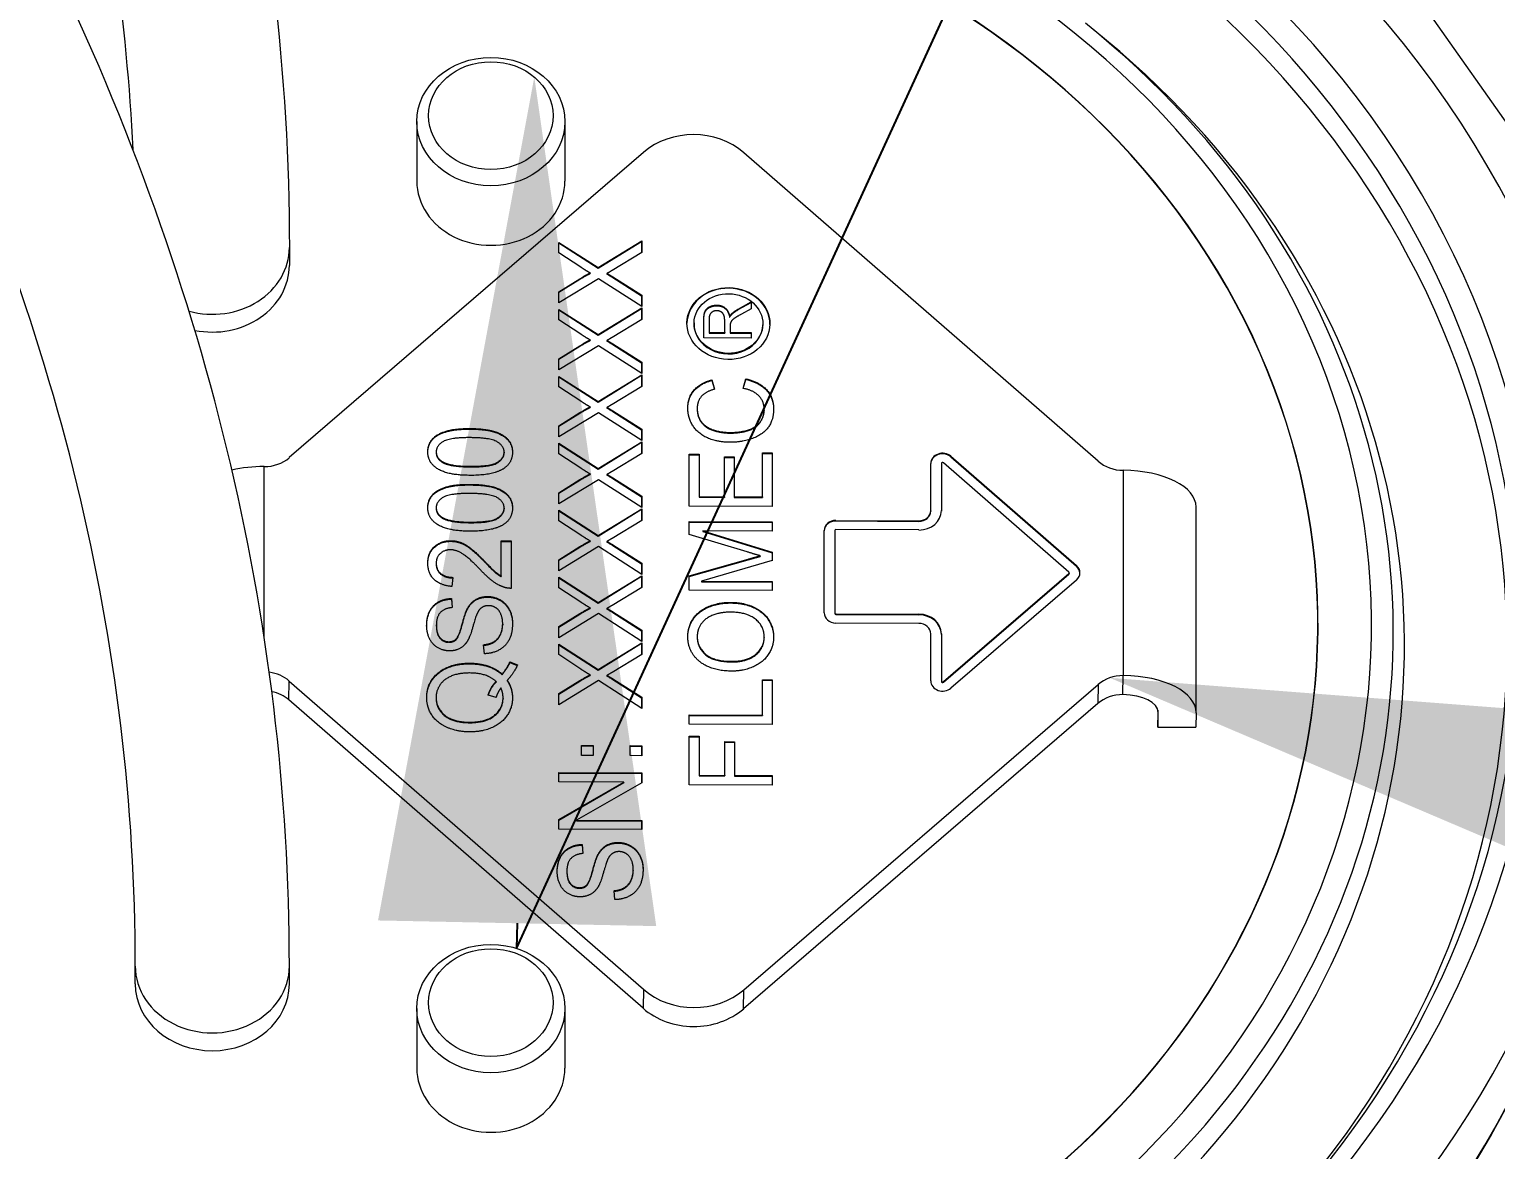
# Model space of a CAD drawing. Extents: x 0 to 216, y -4 to 280.
# Drawn here: x 66.328 to 70.452, y 153.877 to 157.028 of the extents above; entities that cross this region are included whole.
import ezdxf
from ezdxf import colors
from ezdxf.entities.mleader import LeaderData, LeaderLine
from ezdxf.math import Vec2, Vec3

# ---------------------------------------------------------------- set-up
doc = ezdxf.new("R2010")
doc.units = 0
doc.header["$LTSCALE"] = 10
doc.header["$MEASUREMENT"] = 0
doc.layers.add('CADdetails-1-ANNO', color=41, linetype='CONTINUOUS', lineweight=5)
doc.layers.add('CADdetails-3-FINE', color=11, linetype='CONTINUOUS', lineweight=5)
doc.styles.add('CADdetails-DIMENSIONS', font='ARIALN.TTF', dxfattribs={"height": 2.38})

msp = doc.modelspace()

# ---------------------------------------------------------------- linework, layer by layer
at = {"layer": 'CADdetails-3-FINE'}
for p, q in [((71.0336, 155.9825), (68.6241, 159.4045)), ((67.4178, 156.7684), (67.4178, 156.6009)), ((67.8345, 156.7684), (67.8345, 156.6009)), ((68.0552, 156.6816), (67.0593, 155.8234)), ((69.3339, 155.8135), (68.338, 156.6803)), ((67.0595, 156.4142), (67.0595, 156.3642)), ((67.8169, 156.3997), (67.8169, 156.4288)), ((67.8169, 156.4288), (67.9279, 156.3582)), ((67.8169, 156.4271), (67.9279, 156.3565)), ((67.9279, 156.3582), (68.0503, 156.4333)), ((67.9279, 156.3565), (68.0502, 156.4316)), ((68.0503, 156.4333), (68.0502, 156.4316)), ((68.0502, 156.4316), (68.0502, 156.4005)), ((68.0503, 156.4333), (68.0503, 156.4005)), ((67.879, 156.359), (67.8169, 156.3997)), ((68.0503, 156.4005), (67.967, 156.3497)), ((67.9053, 156.3427), (67.9053, 156.3411)), ((67.9279, 156.3582), (67.9279, 156.3565)), ((67.9526, 156.3413), (67.9526, 156.3396)), ((67.9693, 156.3317), (68.0503, 156.2802)), ((67.9693, 156.3317), (67.9693, 156.33)), ((67.8169, 156.29), (67.8767, 156.3267)), ((67.9293, 156.3266), (67.8169, 156.2583)), ((67.8169, 156.2883), (67.8767, 156.325)), ((67.8169, 156.2583), (67.8169, 156.29)), ((67.8767, 156.3267), (67.8767, 156.325)), ((68.0503, 156.248), (67.9293, 156.3266)), ((67.9693, 156.33), (68.0502, 156.2785)), ((68.0503, 156.2802), (68.0502, 156.2785)), ((68.0502, 156.2785), (68.0502, 156.248)), ((68.0503, 156.2802), (68.0503, 156.248)), ((68.2614, 156.2523), (68.2613, 156.2506)), ((68.322, 156.2414), (68.3583, 156.2612)), ((68.322, 156.2397), (68.3583, 156.2595)), ((68.3583, 156.2612), (68.3583, 156.2421)), ((68.3583, 156.2612), (68.3583, 156.2595)), ((68.3583, 156.2595), (68.3583, 156.2421)), ((67.8169, 156.2113), (67.8169, 156.2404)), ((67.8169, 156.2404), (67.9279, 156.1698)), ((67.8169, 156.2387), (67.9279, 156.1682)), ((67.879, 156.1707), (67.8169, 156.2113)), ((67.9279, 156.1698), (68.0503, 156.2449)), ((67.9279, 156.1682), (68.0502, 156.2433)), ((68.0503, 156.2121), (67.967, 156.1613)), ((68.0503, 156.2449), (68.0502, 156.2433)), ((68.0502, 156.2433), (68.0502, 156.2121)), ((68.0503, 156.2449), (68.0503, 156.2121)), ((68.225, 156.1601), (68.225, 156.2113)), ((68.2397, 156.2128), (68.2397, 156.2112)), ((68.2397, 156.2119), (68.2397, 156.1754)), ((68.2397, 156.2119), (68.2397, 156.2102)), ((68.2397, 156.2102), (68.2397, 156.1737)), ((68.2838, 156.1752), (68.2838, 156.208)), ((68.2977, 156.2197), (68.2976, 156.218)), ((68.3043, 156.2288), (68.3042, 156.2271)), ((68.322, 156.2414), (68.322, 156.2397)), ((68.3583, 156.2421), (68.3306, 156.2269)), ((67.9279, 156.1698), (67.9279, 156.1682)), ((68.1977, 156.2021), (68.1976, 156.2005)), ((68.2397, 156.1754), (68.2838, 156.1752)), ((68.2397, 156.1754), (68.2397, 156.1737)), ((68.2397, 156.1737), (68.2838, 156.1735)), ((68.2838, 156.1752), (68.2838, 156.1735)), ((68.2991, 156.1928), (68.299, 156.1911)), ((68.299, 156.1911), (68.299, 156.1734)), ((68.2991, 156.1751), (68.299, 156.1734)), ((68.299, 156.1734), (68.3583, 156.1732)), ((68.2991, 156.1945), (68.2991, 156.1929)), ((68.2991, 156.1928), (68.2991, 156.1751)), ((68.2991, 156.1751), (68.3583, 156.1749)), ((68.3583, 156.1749), (68.3583, 156.1595)), ((68.3583, 156.1749), (68.3583, 156.1732)), ((68.3583, 156.1732), (68.3583, 156.1595)), ((68.391, 156.1988), (68.3909, 156.1971)), ((67.9293, 156.1383), (67.8169, 156.0699)), ((67.8169, 156.1016), (67.8767, 156.1383)), ((67.8169, 156.1), (67.8767, 156.1367)), ((67.8767, 156.1383), (67.8767, 156.1367)), ((67.9053, 156.1544), (67.9053, 156.1527)), ((68.0503, 156.0596), (67.9293, 156.1383)), ((67.9526, 156.1529), (67.9526, 156.1513)), ((67.9693, 156.1433), (68.0503, 156.0918)), ((67.9693, 156.1433), (67.9693, 156.1416)), ((67.9693, 156.1416), (68.0502, 156.0902)), ((68.3583, 156.1595), (68.225, 156.1601)), ((67.8169, 156.0699), (67.8169, 156.1016)), ((68.0503, 156.0918), (68.0502, 156.0902)), ((68.0502, 156.0902), (68.0502, 156.0597)), ((68.0503, 156.0918), (68.0503, 156.0596)), ((67.8169, 156.0229), (67.8169, 156.052)), ((67.8169, 156.052), (67.9279, 155.9815)), ((67.8169, 156.0503), (67.9279, 155.9798)), ((67.9279, 155.9815), (68.0503, 156.0566)), ((67.9279, 155.9798), (68.0502, 156.0549)), ((68.0503, 156.0566), (68.0502, 156.0549)), ((68.0502, 156.0549), (68.0502, 156.0237)), ((68.0503, 156.0566), (68.0503, 156.0238)), ((68.3355, 156.0183), (68.3433, 156.0451)), ((68.3359, 156.0183), (68.3432, 156.0434)), ((68.3433, 156.0451), (68.3432, 156.0434)), ((67.879, 155.9823), (67.8169, 156.0229)), ((68.0503, 156.0238), (67.967, 155.973)), ((68.248, 156.0421), (68.2479, 156.0405)), ((68.2479, 156.0405), (68.2548, 156.0156)), ((68.248, 156.0421), (68.2552, 156.0158)), ((67.9053, 155.966), (67.9053, 155.9643)), ((67.9279, 155.9815), (67.9279, 155.9798)), ((67.9526, 155.9646), (67.9526, 155.9629)), ((68.2065, 155.9631), (68.2065, 155.9615)), ((68.2065, 155.9619), (68.2065, 155.9603)), ((68.4213, 155.9611), (68.4213, 155.9595)), ((67.8169, 155.9133), (67.8767, 155.95)), ((67.9293, 155.9499), (67.8169, 155.8815)), ((67.8169, 155.9116), (67.8767, 155.9483)), ((67.8767, 155.95), (67.8767, 155.9483)), ((68.0503, 155.8713), (67.9293, 155.9499)), ((67.9693, 155.9549), (68.0503, 155.9035)), ((67.9693, 155.9549), (67.9693, 155.9533)), ((67.9693, 155.9533), (68.0502, 155.9018)), ((68.3948, 155.9579), (68.3948, 155.9562)), ((67.568, 155.9053), (67.568, 155.9036)), ((67.8169, 155.8815), (67.8169, 155.9133)), ((68.0503, 155.9035), (68.0502, 155.9018)), ((68.0502, 155.9018), (68.0502, 155.8713)), ((68.0503, 155.9035), (68.0503, 155.8713)), ((68.2988, 155.8942), (68.2988, 155.8925)), ((67.4725, 155.8401), (67.4725, 155.8385)), ((67.4725, 155.8396), (67.4725, 155.8379)), ((67.6635, 155.8385), (67.6635, 155.8369)), ((67.687, 155.839), (67.687, 155.8373)), ((67.8169, 155.8346), (67.8169, 155.8637)), ((67.8169, 155.8637), (67.9279, 155.7931)), ((67.8169, 155.862), (67.9279, 155.7914)), ((67.9279, 155.7931), (68.0503, 155.8682)), ((67.9279, 155.7914), (68.0502, 155.8665)), ((68.0503, 155.8682), (68.0502, 155.8665)), ((68.0502, 155.8665), (68.0502, 155.8354)), ((68.0503, 155.8682), (68.0503, 155.8354)), ((68.3899, 155.713), (68.3899, 155.8371)), ((68.3899, 155.8371), (68.4174, 155.837)), ((68.4174, 155.837), (68.4174, 155.6861)), ((68.4174, 155.837), (68.4174, 155.8354)), ((66.9886, 155.3192), (66.9886, 155.7983)), ((67.4892, 155.8123), (67.4892, 155.8106)), ((67.568, 155.7991), (67.568, 155.7975)), ((67.879, 155.7939), (67.8169, 155.8346)), ((68.0503, 155.8354), (67.967, 155.7846)), ((68.1841, 155.6871), (68.1841, 155.8334)), ((68.1841, 155.8334), (68.2117, 155.8333)), ((68.1841, 155.8317), (68.2116, 155.8316)), ((68.2117, 155.8333), (68.2116, 155.8316)), ((68.2116, 155.8316), (68.2116, 155.7121)), ((68.2117, 155.8333), (68.2117, 155.7138)), ((68.283, 155.7135), (68.283, 155.8254)), ((68.283, 155.8254), (68.3106, 155.8253)), ((68.283, 155.8238), (68.3105, 155.8237)), ((68.3106, 155.8253), (68.3105, 155.8237)), ((68.3105, 155.8237), (68.3105, 155.7117)), ((68.3106, 155.8253), (68.3106, 155.7133)), ((68.3899, 155.8355), (68.4174, 155.8354)), ((68.4174, 155.8354), (68.4174, 155.6861)), ((68.8632, 155.6747), (68.8632, 155.8071)), ((68.8932, 155.807), (68.8932, 155.8053)), ((68.8932, 155.8069), (68.8932, 155.6745)), ((68.8932, 155.8069), (68.8932, 155.8053)), ((68.8932, 155.8053), (68.8932, 155.6729)), ((69.2518, 155.5018), (68.8989, 155.8089)), ((68.9201, 155.8272), (69.273, 155.5201)), ((68.9201, 155.8272), (68.9201, 155.8256)), ((68.9201, 155.8256), (69.273, 155.5184)), ((67.8169, 155.7249), (67.8767, 155.7616)), ((67.9293, 155.7615), (67.8169, 155.6932)), ((67.8169, 155.7232), (67.8767, 155.7599)), ((67.8767, 155.7616), (67.8767, 155.7599)), ((67.9053, 155.7776), (67.9053, 155.776)), ((67.9279, 155.7931), (67.9279, 155.7914)), ((68.0503, 155.6829), (67.9293, 155.7615)), ((67.9526, 155.7762), (67.9526, 155.7745)), ((67.9693, 155.7666), (68.0503, 155.7151)), ((67.9693, 155.7666), (67.9693, 155.7649)), ((67.9693, 155.7649), (68.0502, 155.7134)), ((69.4046, 155.7878), (69.4046, 155.2104)), ((67.568, 155.7483), (67.568, 155.7466)), ((67.8169, 155.6932), (67.8169, 155.7249)), ((68.0503, 155.7151), (68.0502, 155.7134)), ((68.0502, 155.7134), (68.0502, 155.6829)), ((68.0503, 155.7151), (68.0503, 155.6829)), ((68.2117, 155.7138), (68.2116, 155.7121)), ((68.2117, 155.7138), (68.283, 155.7135)), ((68.283, 155.7135), (68.283, 155.7118)), ((68.3106, 155.7133), (68.3105, 155.7117)), ((68.3106, 155.7133), (68.3899, 155.713)), ((68.3899, 155.713), (68.3898, 155.7113)), ((67.4725, 155.6832), (67.4725, 155.6815)), ((67.4725, 155.6827), (67.4725, 155.681)), ((67.6635, 155.6816), (67.6635, 155.6799)), ((67.687, 155.682), (67.687, 155.6804)), ((67.8169, 155.6462), (67.8169, 155.6753)), ((67.8169, 155.6753), (67.9279, 155.6047)), ((67.8169, 155.6736), (67.9279, 155.6031)), ((67.9279, 155.6047), (68.0503, 155.6798)), ((67.9279, 155.6031), (68.0502, 155.6782)), ((68.0503, 155.6798), (68.0502, 155.6782)), ((68.0502, 155.6782), (68.0502, 155.647)), ((68.0503, 155.6798), (68.0503, 155.647)), ((68.4174, 155.6861), (68.1841, 155.6871)), ((68.2116, 155.7121), (68.283, 155.7118)), ((68.3105, 155.7117), (68.3898, 155.7113)), ((68.8632, 155.6742), (68.8632, 155.6726)), ((68.8932, 155.6745), (68.8932, 155.6729)), ((69.6095, 155.1071), (69.6095, 155.6845)), ((67.4892, 155.6553), (67.4892, 155.6537)), ((67.568, 155.6422), (67.568, 155.6405)), ((67.879, 155.6056), (67.8169, 155.6462)), ((68.0503, 155.647), (67.967, 155.5963)), ((68.1841, 155.6076), (68.1841, 155.6435)), ((68.1841, 155.6435), (68.4174, 155.6425)), ((68.1841, 155.6418), (68.4174, 155.6408)), ((68.4174, 155.6425), (68.4174, 155.6168)), ((68.4174, 155.6425), (68.4174, 155.6408)), ((68.4174, 155.6408), (68.4174, 155.6168)), ((68.5966, 155.647), (68.8299, 155.646)), ((68.5966, 155.647), (68.5966, 155.6453)), ((68.5966, 155.6453), (68.8299, 155.6443)), ((68.8299, 155.646), (68.8299, 155.6443)), ((67.5136, 155.5899), (67.5136, 155.5882)), ((67.6555, 155.4906), (67.6555, 155.5896)), ((67.6555, 155.5896), (67.6831, 155.5895)), ((67.6831, 155.5895), (67.683, 155.5878)), ((67.6831, 155.5895), (67.6831, 155.4559)), ((67.9053, 155.5893), (67.9053, 155.5876)), ((67.9279, 155.6047), (67.9279, 155.6031)), ((68.3465, 155.5584), (68.1841, 155.6076)), ((68.2222, 155.6176), (68.2221, 155.616)), ((68.2221, 155.616), (68.4174, 155.5561)), ((68.4174, 155.6168), (68.2222, 155.6176)), ((68.2222, 155.6176), (68.4174, 155.5578)), ((68.5633, 155.3873), (68.5633, 155.6183)), ((68.5933, 155.6182), (68.5932, 155.6165)), ((68.5933, 155.6181), (68.5932, 155.6165)), ((68.5932, 155.6165), (68.5932, 155.3855)), ((68.5933, 155.6181), (68.5933, 155.3872)), ((68.8299, 155.62), (68.5966, 155.621)), ((67.6555, 155.5879), (67.683, 155.5878)), ((67.683, 155.5878), (67.683, 155.4559)), ((67.9293, 155.5732), (67.8169, 155.5048)), ((67.8169, 155.5365), (67.8767, 155.5732)), ((67.8169, 155.5349), (67.8767, 155.5716)), ((67.8767, 155.5732), (67.8767, 155.5716)), ((68.0503, 155.4945), (67.9293, 155.5732)), ((67.9526, 155.5878), (67.9526, 155.5862)), ((67.9693, 155.5782), (68.0503, 155.5267)), ((67.9693, 155.5782), (67.9693, 155.5766)), ((67.9693, 155.5766), (68.0502, 155.5251)), ((68.3838, 155.5475), (68.3838, 155.5458)), ((68.4174, 155.5578), (68.4174, 155.5338)), ((68.4174, 155.5578), (68.4174, 155.5561)), ((68.4174, 155.5561), (68.4174, 155.5337)), ((67.4725, 155.5273), (67.4725, 155.5257)), ((67.4725, 155.5265), (67.4725, 155.5248)), ((67.6107, 155.5299), (67.6107, 155.5282)), ((67.8169, 155.5048), (67.8169, 155.5365)), ((68.0503, 155.5267), (68.0502, 155.5251)), ((68.0502, 155.5251), (68.0502, 155.4946)), ((68.0503, 155.5267), (68.0503, 155.4945)), ((68.1841, 155.4907), (68.3493, 155.5379)), ((68.1841, 155.4891), (68.3493, 155.5362)), ((68.4174, 155.5338), (68.2188, 155.4761)), ((68.3493, 155.5379), (68.3493, 155.5362)), ((69.273, 155.5201), (69.273, 155.5184)), ((67.5193, 155.4868), (67.5163, 155.4613)), ((67.6555, 155.4906), (67.6555, 155.4889)), ((67.8169, 155.4578), (67.8169, 155.4869)), ((67.8169, 155.4869), (67.9279, 155.4164)), ((67.8169, 155.4853), (67.9279, 155.4147)), ((67.9279, 155.4164), (68.0503, 155.4915)), ((67.9279, 155.4147), (68.0502, 155.4898)), ((68.0503, 155.4915), (68.0502, 155.4898)), ((68.0502, 155.4898), (68.0502, 155.4586)), ((68.0503, 155.4915), (68.0503, 155.4587)), ((68.1841, 155.4505), (68.1841, 155.4907)), ((68.2188, 155.4761), (68.4174, 155.4752)), ((68.2188, 155.4761), (68.2188, 155.4744)), ((68.2188, 155.4744), (68.4174, 155.4736)), ((68.4174, 155.4752), (68.4174, 155.4495)), ((68.4174, 155.4752), (68.4174, 155.4736)), ((68.4174, 155.4736), (68.4174, 155.4495)), ((68.8989, 155.1937), (69.2518, 155.4977)), ((68.8989, 155.192), (69.2517, 155.4961)), ((69.273, 155.4793), (68.9201, 155.1752)), ((69.2518, 155.4977), (69.2517, 155.4961)), ((69.2528, 155.4997), (69.2527, 155.4981)), ((67.5154, 155.4274), (67.5153, 155.4257)), ((67.5153, 155.4257), (67.5175, 155.4018)), ((67.5154, 155.4274), (67.5177, 155.4018)), ((67.6171, 155.433), (67.6171, 155.4313)), ((67.879, 155.4172), (67.8169, 155.4578)), ((68.0503, 155.4587), (67.967, 155.4079)), ((68.4174, 155.4495), (68.1841, 155.4505)), ((67.5602, 155.3989), (67.5602, 155.3972)), ((67.8169, 155.3482), (67.8767, 155.3849)), ((67.9293, 155.3848), (67.8169, 155.3164)), ((67.8169, 155.3465), (67.8767, 155.3832)), ((67.8767, 155.3849), (67.8767, 155.3832)), ((67.9053, 155.4009), (67.9053, 155.3992)), ((67.9279, 155.4164), (67.9279, 155.4147)), ((68.0503, 155.3062), (67.9293, 155.3848)), ((67.9526, 155.3995), (67.9526, 155.3978)), ((67.9693, 155.3899), (68.0503, 155.3384)), ((67.9693, 155.3899), (67.9693, 155.3882)), ((67.9693, 155.3882), (68.0502, 155.3367)), ((68.3011, 155.4164), (68.3011, 155.4148)), ((68.5933, 155.3872), (68.5932, 155.3855)), ((68.5966, 155.3843), (68.8299, 155.3833)), ((68.5966, 155.3843), (68.5966, 155.3826)), ((68.5966, 155.3826), (68.8299, 155.3816)), ((68.8299, 155.3833), (68.8299, 155.3816)), ((67.4729, 155.3542), (67.4728, 155.3526)), ((67.4729, 155.3526), (67.4728, 155.3509)), ((67.6594, 155.3554), (67.6594, 155.3537)), ((67.687, 155.358), (67.687, 155.3563)), ((67.8169, 155.3164), (67.8169, 155.3482)), ((68.8299, 155.3573), (68.5966, 155.3583)), ((67.5079, 155.3058), (67.5079, 155.3041)), ((67.5287, 155.3135), (67.5287, 155.3119)), ((67.9279, 155.228), (68.0503, 155.3031)), ((67.9279, 155.2263), (68.0502, 155.3014)), ((68.0503, 155.3384), (68.0502, 155.3367)), ((68.0502, 155.3367), (68.0502, 155.3062)), ((68.0503, 155.3031), (68.0502, 155.3014)), ((68.0502, 155.3014), (68.0502, 155.2703)), ((68.0503, 155.3384), (68.0503, 155.3062)), ((68.0503, 155.3031), (68.0503, 155.2703)), ((68.2065, 155.3216), (68.2065, 155.32)), ((68.2065, 155.3204), (68.2065, 155.3188)), ((68.3948, 155.318), (68.3948, 155.3164)), ((68.4213, 155.3193), (68.4213, 155.3177)), ((68.8632, 155.1959), (68.8632, 155.3283)), ((68.8932, 155.3281), (68.8932, 155.1958)), ((68.8932, 155.3281), (68.8932, 155.3265)), ((68.8932, 155.3265), (68.8932, 155.1941)), ((67.608, 155.2721), (67.6055, 155.2973)), ((67.8169, 155.2695), (67.8169, 155.2986)), ((67.8169, 155.2986), (67.9279, 155.228)), ((67.8169, 155.2969), (67.9279, 155.2263)), ((67.879, 155.2288), (67.8169, 155.2695)), ((68.0503, 155.2703), (67.967, 155.2195)), ((67.5662, 155.2455), (67.5662, 155.2438)), ((67.6797, 155.2488), (67.7012, 155.2409)), ((67.6797, 155.2488), (67.6797, 155.2471)), ((67.6797, 155.2471), (67.7006, 155.2394)), ((67.9279, 155.228), (67.9279, 155.2263)), ((68.3042, 155.2507), (68.3041, 155.249)), ((67.0583, 155.142), (67.0593, 155.1953)), ((67.0593, 155.1953), (68.0552, 154.3284)), ((67.6407, 155.194), (67.6407, 155.1923)), ((67.658, 155.2146), (67.658, 155.2129)), ((67.6724, 155.1975), (67.6724, 155.1959)), ((67.8169, 155.1598), (67.8767, 155.1965)), ((67.9293, 155.1964), (67.8169, 155.1281)), ((67.8169, 155.1582), (67.8767, 155.1948)), ((67.8767, 155.1965), (67.8767, 155.1948)), ((67.9053, 155.2126), (67.9053, 155.2109)), ((68.0503, 155.1178), (67.9293, 155.1964)), ((67.9526, 155.2111), (67.9526, 155.2094)), ((67.9693, 155.2015), (68.0503, 155.15)), ((67.9693, 155.2015), (67.9693, 155.1998)), ((67.9693, 155.1998), (68.0502, 155.1483)), ((68.338, 154.3272), (69.3339, 155.1854)), ((68.3899, 155.0995), (68.3899, 155.199)), ((68.3899, 155.199), (68.4174, 155.1989)), ((68.3899, 155.1974), (68.4174, 155.1973)), ((68.4174, 155.1989), (68.4174, 155.0726)), ((68.4174, 155.1989), (68.4174, 155.1973)), ((68.4174, 155.1973), (68.4174, 155.0726)), ((68.8932, 155.1958), (68.8932, 155.1941)), ((68.8989, 155.1937), (68.8989, 155.192)), ((69.3339, 155.1854), (69.333, 155.1321)), ((69.4037, 155.1571), (69.4046, 155.2104)), ((68.0543, 154.2751), (67.0583, 155.142)), ((67.4722, 155.1506), (67.4721, 155.149)), ((67.4722, 155.1494), (67.4721, 155.1478)), ((67.6409, 155.1493), (67.6185, 155.1559)), ((67.6605, 155.1473), (67.6604, 155.1457)), ((67.687, 155.1479), (67.687, 155.1462)), ((67.8169, 155.1281), (67.8169, 155.1598)), ((68.0503, 155.15), (68.0502, 155.1483)), ((68.0502, 155.1483), (68.0502, 155.1178)), ((68.0503, 155.15), (68.0503, 155.1178)), ((68.1841, 155.0736), (68.1841, 155.1004)), ((68.1841, 155.1004), (68.3899, 155.0995)), ((68.1841, 155.0988), (68.3898, 155.0979)), ((69.333, 155.1321), (68.3371, 154.2739)), ((68.3899, 155.0995), (68.3898, 155.0979)), ((69.5021, 155.1131), (69.5021, 155.0652)), ((69.5021, 155.0652), (69.5028, 155.1067)), ((69.5028, 155.1067), (69.5028, 155.1075)), ((69.6095, 155.1062), (69.6088, 155.0652)), ((67.5662, 155.0797), (67.5662, 155.0781)), ((68.4174, 155.0726), (68.1841, 155.0736)), ((69.5021, 155.0652), (69.6088, 155.0652)), ((67.8811, 154.9861), (67.8811, 155.0143)), ((67.8811, 155.0143), (67.9137, 155.0141)), ((67.8811, 155.0126), (67.9136, 155.0125)), ((67.9137, 155.0141), (67.9136, 155.0125)), ((67.9136, 155.0125), (67.9136, 154.986)), ((67.9137, 155.0141), (67.9137, 154.986)), ((68.0177, 154.9855), (68.0177, 155.0137)), ((68.0177, 155.0137), (68.0503, 155.0135)), ((68.0177, 155.012), (68.0502, 155.0119)), ((68.0503, 155.0135), (68.0502, 155.0119)), ((68.0502, 155.0119), (68.0502, 154.9854)), ((68.0503, 155.0135), (68.0503, 154.9854)), ((68.1841, 154.9036), (68.1841, 155.0401)), ((68.1841, 155.0401), (68.2117, 155.0399)), ((68.1841, 155.0384), (68.2116, 155.0383)), ((68.2117, 155.0399), (68.2116, 155.0383)), ((68.2116, 155.0383), (68.2116, 154.9286)), ((68.2117, 155.0399), (68.2117, 154.9303)), ((68.2839, 154.93), (68.2839, 155.0248)), ((68.2839, 155.0248), (68.3114, 155.0247)), ((68.2839, 155.0232), (68.3114, 155.0231)), ((68.3114, 155.0247), (68.3114, 154.9298)), ((68.3114, 155.0247), (68.3114, 155.0231)), ((68.3114, 155.0231), (68.3114, 154.9282)), ((67.9137, 154.986), (67.8811, 154.9861)), ((68.0503, 154.9854), (68.0177, 154.9855)), ((67.8169, 154.9121), (67.8169, 154.9377)), ((67.8169, 154.9377), (68.0503, 154.9367)), ((67.8169, 154.936), (68.0502, 154.935)), ((68.0503, 154.9367), (68.0502, 154.935)), ((68.0502, 154.935), (68.0502, 154.9093)), ((68.0503, 154.9367), (68.0503, 154.9093)), ((68.2117, 154.9303), (68.2116, 154.9286)), ((68.2117, 154.9303), (68.2839, 154.93)), ((68.2839, 154.93), (68.2839, 154.9283)), ((68.3114, 154.9298), (68.4174, 154.9294)), ((68.3114, 154.9298), (68.3114, 154.9282)), ((68.4174, 154.9294), (68.4174, 154.9026)), ((68.4174, 154.9294), (68.4174, 154.9277)), ((68.0001, 154.9113), (67.8169, 154.9121)), ((67.8169, 154.8059), (68.0001, 154.9113)), ((67.8169, 154.8042), (68.0001, 154.9097)), ((68.0503, 154.9093), (67.8671, 154.8038)), ((68.0001, 154.9113), (68.0001, 154.9097)), ((68.4174, 154.9026), (68.1841, 154.9036)), ((68.2116, 154.9286), (68.2839, 154.9283)), ((68.3114, 154.9282), (68.4174, 154.9277)), ((68.4174, 154.9277), (68.4174, 154.9026)), ((67.8169, 154.7784), (67.8169, 154.8059)), ((68.0503, 154.7774), (67.8169, 154.7784)), ((67.8671, 154.8038), (68.0503, 154.803)), ((67.8671, 154.8038), (67.8671, 154.8021)), ((67.8671, 154.8021), (68.0502, 154.8013)), ((68.0503, 154.803), (68.0502, 154.8013)), ((68.0502, 154.8013), (68.0502, 154.7774)), ((68.0503, 154.803), (68.0503, 154.7774)), ((67.8826, 154.7358), (67.8825, 154.7341)), ((67.8825, 154.7341), (67.8847, 154.7102)), ((67.8826, 154.7358), (67.8849, 154.7102)), ((67.9843, 154.7414), (67.9842, 154.7397)), ((67.9274, 154.7073), (67.9273, 154.7056)), ((67.8401, 154.6626), (67.84, 154.661)), ((67.84, 154.661), (67.84, 154.6593)), ((68.0266, 154.6638), (68.0266, 154.6621)), ((68.0542, 154.6664), (68.0541, 154.6647)), ((67.8751, 154.6142), (67.8751, 154.6125)), ((67.8959, 154.6219), (67.8959, 154.6203)), ((67.9752, 154.5805), (67.9727, 154.6057)), ((66.6262, 154.3435), (66.6262, 154.3935)), ((67.0595, 154.3435), (67.0595, 154.3935)), ((68.0552, 154.3284), (68.0543, 154.2751)), ((68.3371, 154.2739), (68.338, 154.3272)), ((67.4178, 154.2742), (67.4178, 154.1068)), ((67.8345, 154.2742), (67.8345, 154.1068))]:
    msp.add_line(p, q, dxfattribs=at)
for centre, major_axis, ratio, start_param, end_param in [((67.4762, 155.3538), (-3.3067, 0), 0.866025, 5.308778, 11.19945), ((67.4762, 155.3538), (-3.1003, 0), 0.866025, 5.316534, 11.19736), ((67.4762, 155.3335), (3.0389, 0), 0.866025, 5.457206, 8.053768), ((67.4762, 155.2966), (3.0075, 0), 0.866025, 5.462007, 8.050733), ((67.4762, 155.3538), (2.6264, 0), 0.866025, 2.204242, 8.057018), ((67.4762, 155.3538), (-2.4758, 0), 0.866025, 5.359768, 11.201394), ((67.4762, 155.3538), (-2.475, 0), 0.866025, 5.359851, 11.201412), ((67.4762, 155.3335), (-2.6877, 0), 0.866025, 5.457206, 10.250757), ((67.4762, 155.2966), (2.7191, 0), 0.866025, 2.315613, 7.109165), ((68.1966, 156.5585), (0.2, -0.0035), 0.865992, 0.800512, 2.371308), ((67.6262, 156.6009), (-0.2083, 0), 0.866025, 0, 3.141593), ((66.8428, 156.4142), (0.2167, 0), 0.866025, 4.405174, 6.283185), ((66.8428, 156.3642), (0.2167, 0), 0.866025, 4.483555, 6.283185), ((68.2943, 156.1988), (-0.1166, 0.002), 0.865992, 3.149842, 6.274936), ((68.2943, 156.1988), (-0.0967, 0.0017), 0.865992, 0, 3.141593), ((68.8966, 155.8069), (-0.0333, 0.0006), 0.865992, 3.942104, 6.298299), ((68.8965, 155.8052), (-0.0333, 0.0006), 0.865992, 3.942104, 6.256518), ((66.9868, 155.695), (-0.2067, 0), 0.5, 4.703662, 5.155736), ((66.9886, 155.8849), (0.1, -0.0017), 0.865992, 4.727503, 5.512901), ((68.8966, 155.8069), (-0.00333, 0.00006), 0.865992, 3.942104, 6.298299), ((69.4046, 155.8744), (0.1, -0.0017), 0.865992, 3.942104, 4.727503), ((69.4028, 155.6845), (0.2067, 0), 0.5, 0, 1.56207), ((68.8299, 155.6748), (0.0333, -0.0006), 0.865992, 4.727503, 6.298299), ((68.8299, 155.6748), (0.0633, -0.0011), 0.865992, 4.727503, 6.298299), ((68.8299, 155.6732), (0.0333, -0.0006), 0.865992, 4.727503, 6.283185), ((68.5966, 155.6181), (-0.0333, 0.0006), 0.865992, 4.727503, 6.298299), ((68.5966, 155.6164), (-0.0333, 0.0006), 0.865992, 4.727503, 6.256518), ((68.5966, 155.6181), (-0.00333, 0.00006), 0.865992, 4.727503, 6.298299), ((69.2494, 155.4998), (0.0333, -0.0006), 0.865992, 5.512901, 7.083697), ((69.2494, 155.4981), (0.0333, -0.0006), 0.865992, 0.028876, 0.800512), ((69.2494, 155.4981), (0.00333, -0.00006), 0.865992, 5.512901, 6.283185), ((69.2494, 155.4998), (0.00333, -0.00006), 0.865992, 5.512901, 7.083697), ((68.5966, 155.3872), (-0.0333, 0.0006), 0.865992, 0.015114, 1.58591), ((68.5966, 155.3855), (-0.00333, 0.00006), 0.865992, 0.015114, 1.58591), ((68.5966, 155.3872), (-0.00333, 0.00006), 0.865992, 0.015114, 1.58591), ((68.8299, 155.3284), (0.0633, -0.0011), 0.865992, 0.015114, 1.58591), ((68.8299, 155.3267), (0.0633, -0.0011), 0.865992, 0.015114, 1.58591), ((68.8299, 155.3284), (0.0333, -0.0006), 0.865992, 0.015114, 1.58591), ((66.9886, 155.1344), (-0.1, 0.0017), 0.865992, 3.942104, 4.582946), ((67.4762, 155.1936), (3.3067, 0), 0.866025, 3.141593, 6.283185), ((68.8966, 155.1957), (-0.0333, 0.0006), 0.865992, 0.015114, 2.371308), ((68.8966, 155.1957), (-0.00333, 0.00006), 0.865992, 0.015114, 2.371308), ((68.8965, 155.1941), (-0.00333, 0.00006), 0.865992, 0.015114, 2.371308), ((69.4046, 155.1238), (-0.1, 0.0017), 0.865992, 4.727503, 5.512901), ((69.4028, 155.1071), (0.2067, 0), 0.5, 6.274459, 7.845255), ((66.9876, 155.081), (0.1, -0.0017), 0.865992, 0.800512, 1.358147), ((69.4037, 155.0705), (0.1, -0.0017), 0.865992, 1.58591, 2.371308), ((69.4028, 155.1071), (0.1, 0), 0.5, 6.274459, 7.845255), ((66.8428, 154.3935), (-0.2167, 0), 0.866025, 0, 3.141593), ((66.8428, 154.3435), (0.2167, 0), 0.866025, 3.141593, 6.283185), ((68.1966, 154.4503), (-0.2, 0.0035), 0.865992, 0.800512, 2.371308), ((68.1957, 154.397), (0.2, -0.0035), 0.865992, 3.942104, 5.512901), ((67.4762, 154.1038), (-3.1167, 0), 0.866025, 6.237927, 9.470037), ((67.6262, 154.1068), (-0.2083, 0), 0.866025, 0, 3.141593)]:
    msp.add_ellipse(centre, major_axis=major_axis, ratio=ratio, start_param=start_param, end_param=end_param, dxfattribs=at)
for centre, major_axis, ratio in [((67.6262, 156.7684), (-0.2083, 0), 0.866025), ((67.6262, 156.7851), (-0.175, 0), 0.866025), ((68.2943, 156.2005), (0.1166, -0.002), 0.865992), ((68.2943, 156.2005), (0.0967, -0.0017), 0.865992), ((67.6262, 154.2742), (-0.2083, 0), 0.866025), ((67.6262, 154.2909), (0.175, 0), 0.866025)]:
    msp.add_ellipse(centre, major_axis=major_axis, ratio=ratio, dxfattribs=at)
for points, degree, knots in [([(62.8546, 163.2062), (63.3938, 162.8147), (63.8866, 162.4062), (64.7723, 161.5606), (65.1652, 161.1234), (65.8445, 160.2259), (66.1311, 159.7656), (66.5924, 158.828), (66.7671, 158.3507), (67.0007, 157.3871), (67.0595, 156.9006), (67.0595, 156.4142)], 3, [0.9677636, 0.9677636, 0.9677636, 0.9677636, 1.0883702, 1.0883702, 1.2089767, 1.2089767, 1.3295833, 1.3295833, 1.4501898, 1.4501898, 1.5707963, 1.5707963, 1.5707963, 1.5707963]), ([(62.6, 162.8555), (63.1248, 162.4744), (63.6027, 162.0782), (64.4578, 161.2618), (64.8349, 160.8417), (65.4838, 159.9846), (65.7554, 159.5476), (66.1904, 158.6634), (66.3538, 158.2162), (66.5496, 157.4087), (66.6018, 157.0492), (66.6194, 156.6895)], 3, [0.9677636, 0.9677636, 0.9677636, 0.9677636, 1.0883702, 1.0883702, 1.2089767, 1.2089767, 1.3295833, 1.3295833, 1.4501898, 1.4501898, 1.5462899, 1.5462899, 1.5462899, 1.5462899]), ([(67.0595, 154.3935), (67.0595, 154.8799), (67.0007, 155.3663), (66.7671, 156.33), (66.5924, 156.8073), (66.1311, 157.7449), (65.8445, 158.2052), (65.1652, 159.1027), (64.7723, 159.5399), (63.8866, 160.3855), (63.3938, 160.7939), (62.8546, 161.1855)], 3, [4.712389, 4.712389, 4.712389, 4.712389, 4.8329955, 4.8329955, 4.9536021, 4.9536021, 5.0742086, 5.0742086, 5.1948151, 5.1948151, 5.3154217, 5.3154217, 5.3154217, 5.3154217]), ([(66.6262, 154.3935), (66.6262, 154.8451), (66.5717, 155.2967), (66.3538, 156.1955), (66.1904, 156.6427), (65.7554, 157.5269), (65.4838, 157.9639), (64.8349, 158.821), (64.4578, 159.2411), (63.6027, 160.0575), (63.1248, 160.4537), (62.6, 160.8348)], 3, [4.712389, 4.712389, 4.712389, 4.712389, 4.8329955, 4.8329955, 4.9536021, 4.9536021, 5.0742086, 5.0742086, 5.1948151, 5.1948151, 5.3154217, 5.3154217, 5.3154217, 5.3154217]), ([(68.225, 156.2127), (68.2253, 156.2259), (68.2322, 156.2412), (68.2504, 156.2507), (68.2613, 156.2506)], 2, [0.099967, 0.099967, 0.099967, 1, 2, 3, 3, 3]), ([(68.18, 155.9636), (68.1808, 155.9922), (68.2157, 156.0325), (68.2479, 156.0405)], 2, [0.043213, 0.043213, 0.043213, 1, 2, 2, 2]), ([(68.2988, 155.8925), (68.3285, 155.8924), (68.3729, 155.9073), (68.3945, 155.9383), (68.3948, 155.9562)], 2, [0, 0, 0, 1, 2, 2.970634, 2.970634, 2.970634]), ([(67.4489, 155.8404), (67.4493, 155.8553), (67.4639, 155.8791), (67.4924, 155.8948), (67.5333, 155.9037), (67.568, 155.9036)], 2, [0.063008, 0.063008, 0.063008, 1, 2, 3, 4, 4, 4]), ([(67.4489, 155.6834), (67.4493, 155.6983), (67.4639, 155.7221), (67.4924, 155.7379), (67.5333, 155.7468), (67.568, 155.7466)], 2, [0.063008, 0.063008, 0.063008, 1, 2, 3, 4, 4, 4]), ([(67.4489, 155.5279), (67.4496, 155.5553), (67.486, 155.5884), (67.5136, 155.5882)], 2, [0.041506, 0.041506, 0.041506, 1, 2, 2, 2]), ([(67.4725, 155.5248), (67.4725, 155.5069), (67.4973, 155.4855), (67.5191, 155.4852)], 2, [0, 0, 0, 1, 1.99616, 1.99616, 1.99616]), ([(68.18, 155.3213), (68.1807, 155.3478), (68.2109, 155.3916), (68.2661, 155.4149), (68.3011, 155.4148)], 2, [0.046381, 0.046381, 0.046381, 1, 2, 3, 3, 3]), ([(67.6057, 155.2957), (67.6232, 155.2975), (67.6455, 155.3104), (67.6591, 155.3374), (67.6594, 155.3537)], 2, [0.00544, 0.00544, 0.00544, 1, 2, 2.956969, 2.956969, 2.956969]), ([(68.3041, 155.249), (68.3463, 155.2489), (68.3943, 155.2875), (68.3948, 155.3164)], 2, [0, 0, 0, 1, 1.978783, 1.978783, 1.978783]), ([(67.4457, 155.1503), (67.4463, 155.1768), (67.4764, 155.2206), (67.5315, 155.2439), (67.5662, 155.2438)], 2, [0.046562, 0.046562, 0.046562, 1, 2, 3, 3, 3]), ([(64.1695, 155.1936), (64.1695, 154.8882), (64.2261, 154.5828), (64.4465, 154.0025), (64.6106, 153.7279), (65.0298, 153.2366), (65.2853, 153.0202), (65.8621, 152.6677), (66.1835, 152.5319), (66.8595, 152.3548), (67.214, 152.3137), (67.9202, 152.3306), (68.2718, 152.3885), (68.9361, 152.5979), (69.2488, 152.7492), (69.8034, 153.1298), (70.0453, 153.359), (70.4333, 153.8719), (70.5795, 154.1553), (70.745, 154.6934), (70.7828, 154.9435), (70.7828, 155.1936)], 3, [3.141593, 3.141593, 3.141593, 3.141593, 3.459478, 3.459478, 3.77802, 3.77802, 4.097852, 4.097852, 4.418667, 4.418667, 4.73995, 4.73995, 5.061347, 5.061347, 5.38258, 5.38258, 5.703263, 5.703263, 6.022871, 6.022871, 6.283185, 6.283185, 6.283185, 6.283185]), ([(67.5662, 155.0781), (67.6117, 155.0779), (67.6599, 155.1162), (67.6604, 155.1457)], 2, [0, 0, 0, 1, 1.978433, 1.978433, 1.978433]), ([(67.9729, 154.6041), (67.9904, 154.6059), (68.0127, 154.6188), (68.0263, 154.6457), (68.0266, 154.6621)], 2, [0.00544, 0.00544, 0.00544, 1, 2, 2.956969, 2.956969, 2.956969])]:
    msp.add_open_spline(points, degree=degree, knots=knots, dxfattribs=at)
for points in [[(67.8767, 156.3267), (67.8952, 156.3382), (67.9053, 156.3427)], [(67.8767, 156.325), (67.8951, 156.3365), (67.9053, 156.3411)], [(67.9053, 156.3427), (67.8929, 156.3496), (67.879, 156.359)], [(67.967, 156.3497), (67.9599, 156.3454), (67.9526, 156.3413)], [(67.9526, 156.3413), (67.9645, 156.3346), (67.9693, 156.3317)], [(67.9526, 156.3396), (67.9645, 156.333), (67.9693, 156.33)], [(68.225, 156.2113), (68.225, 156.2267), (68.2322, 156.2428), (68.2504, 156.2523), (68.2614, 156.2523)], [(68.2613, 156.2506), (68.2756, 156.2506), (68.295, 156.2345), (68.2976, 156.218)], [(68.2614, 156.2523), (68.2756, 156.2522), (68.295, 156.2362), (68.2977, 156.2197)], [(68.2614, 156.2365), (68.2519, 156.2366), (68.2397, 156.2247), (68.2397, 156.2119)], [(68.2397, 156.2112), (68.2397, 156.2107), (68.2397, 156.2102)], [(68.2838, 156.208), (68.2838, 156.2185), (68.2789, 156.2303), (68.2678, 156.2365), (68.2614, 156.2365)], [(68.2976, 156.218), (68.301, 156.224), (68.3042, 156.2271)], [(68.2977, 156.2197), (68.301, 156.2256), (68.3043, 156.2288)], [(68.3306, 156.2269), (68.3186, 156.2203), (68.3059, 156.2117), (68.3007, 156.2049), (68.2997, 156.2013)], [(68.3042, 156.2271), (68.3113, 156.2338), (68.322, 156.2397)], [(68.3043, 156.2288), (68.3114, 156.2354), (68.322, 156.2414)], [(67.9053, 156.1544), (67.8929, 156.1612), (67.879, 156.1707)], [(68.2991, 156.1929), (68.299, 156.1921), (68.299, 156.1911)], [(68.2997, 156.2013), (68.2991, 156.1987), (68.2991, 156.1928)], [(67.8767, 156.1383), (67.8952, 156.1498), (67.9053, 156.1544)], [(67.8767, 156.1367), (67.8951, 156.1481), (67.9053, 156.1527)], [(67.967, 156.1613), (67.9599, 156.1571), (67.9526, 156.1529)], [(67.9526, 156.1529), (67.9645, 156.1463), (67.9693, 156.1433)], [(67.9526, 156.1513), (67.9645, 156.1446), (67.9693, 156.1416)], [(68.3432, 156.0434), (68.3813, 156.0348), (68.4213, 155.991), (68.4213, 155.9595)], [(68.3433, 156.0451), (68.3813, 156.0365), (68.4213, 155.9927), (68.4213, 155.9611)], [(68.18, 155.9627), (68.18, 155.993), (68.2158, 156.0341), (68.248, 156.0421)], [(68.2552, 156.0158), (68.2298, 156.0088), (68.2065, 155.9823), (68.2065, 155.9619)], [(68.3949, 155.9589), (68.3949, 155.9814), (68.365, 156.0127), (68.3355, 156.0183)], [(67.8767, 155.95), (67.8952, 155.9614), (67.9053, 155.966)], [(67.8767, 155.9483), (67.8951, 155.9598), (67.9053, 155.9643)], [(67.9053, 155.966), (67.8929, 155.9728), (67.879, 155.9823)], [(67.967, 155.973), (67.9599, 155.9687), (67.9526, 155.9646)], [(67.9526, 155.9646), (67.9645, 155.9579), (67.9693, 155.9549)], [(67.9526, 155.9629), (67.9645, 155.9562), (67.9693, 155.9533)], [(68.299, 155.8666), (68.2625, 155.8668), (68.2081, 155.8912), (68.18, 155.9359), (68.18, 155.9627)], [(68.2065, 155.9619), (68.2065, 155.9387), (68.2323, 155.9071), (68.2757, 155.8943), (68.2988, 155.8942)], [(68.2065, 155.9615), (68.2065, 155.9609), (68.2065, 155.9603)], [(68.2065, 155.9603), (68.2065, 155.937), (68.2323, 155.9055), (68.2757, 155.8926), (68.2988, 155.8925)], [(68.4213, 155.9611), (68.4213, 155.9285), (68.3906, 155.8877), (68.3324, 155.8665), (68.299, 155.8666)], [(68.2988, 155.8942), (68.3285, 155.8941), (68.373, 155.909), (68.3949, 155.9405), (68.3949, 155.9589)], [(68.4213, 155.9595), (68.4213, 155.9587), (68.4213, 155.9579)], [(67.4489, 155.84), (67.4489, 155.8562), (67.464, 155.8808), (67.4924, 155.8965), (67.5333, 155.9054), (67.568, 155.9053)], [(67.568, 155.8797), (67.5104, 155.8799), (67.4725, 155.8569), (67.4725, 155.8396)], [(67.568, 155.9053), (67.6091, 155.9051), (67.6596, 155.8902), (67.687, 155.861), (67.687, 155.839)], [(67.568, 155.9036), (67.6091, 155.9034), (67.6596, 155.8886), (67.687, 155.8593), (67.687, 155.8373)], [(67.6635, 155.8391), (67.6635, 155.856), (67.6255, 155.8794), (67.568, 155.8797)], [(67.568, 155.7736), (67.5266, 155.7738), (67.4761, 155.7888), (67.4489, 155.8178), (67.4489, 155.84)], [(67.4725, 155.8396), (67.4725, 155.8225), (67.4892, 155.8123)], [(67.4725, 155.8385), (67.4725, 155.8382), (67.4725, 155.8379)], [(67.4725, 155.8379), (67.4725, 155.8208), (67.4892, 155.8106)], [(67.568, 155.7991), (67.6256, 155.7989), (67.6635, 155.822), (67.6635, 155.8391)], [(67.568, 155.7975), (67.6256, 155.7972), (67.6635, 155.8203), (67.6635, 155.8374)], [(67.687, 155.839), (67.687, 155.8097), (67.663, 155.7932)], [(67.687, 155.8373), (67.687, 155.8371), (67.687, 155.8369)], [(67.4892, 155.8123), (67.5106, 155.7994), (67.568, 155.7991)], [(67.4892, 155.8106), (67.5105, 155.7977), (67.568, 155.7975)], [(67.663, 155.7932), (67.6336, 155.7733), (67.568, 155.7736)], [(67.8767, 155.7616), (67.8952, 155.7731), (67.9053, 155.7776)], [(67.8767, 155.7599), (67.8951, 155.7714), (67.9053, 155.776)], [(67.9053, 155.7776), (67.8929, 155.7845), (67.879, 155.7939)], [(67.967, 155.7846), (67.9599, 155.7803), (67.9526, 155.7762)], [(67.9526, 155.7762), (67.9645, 155.7695), (67.9693, 155.7666)], [(67.9526, 155.7745), (67.9645, 155.7679), (67.9693, 155.7649)], [(67.4489, 155.6831), (67.4489, 155.6992), (67.464, 155.7238), (67.4924, 155.7396), (67.5333, 155.7485), (67.568, 155.7483)], [(67.568, 155.7227), (67.5104, 155.723), (67.4725, 155.6999), (67.4725, 155.6827)], [(67.568, 155.7483), (67.6091, 155.7481), (67.6596, 155.7333), (67.687, 155.7041), (67.687, 155.682)], [(67.568, 155.7466), (67.6091, 155.7465), (67.6596, 155.7316), (67.687, 155.7024), (67.687, 155.6804)], [(67.6635, 155.6821), (67.6635, 155.6991), (67.6255, 155.7225), (67.568, 155.7227)], [(67.568, 155.6166), (67.5266, 155.6168), (67.4761, 155.6318), (67.4489, 155.6609), (67.4489, 155.6831)], [(67.4725, 155.6827), (67.4725, 155.6656), (67.4892, 155.6553)], [(67.4725, 155.6815), (67.4725, 155.6813), (67.4725, 155.681)], [(67.4725, 155.681), (67.4725, 155.6639), (67.4892, 155.6537)], [(67.568, 155.6422), (67.6256, 155.6419), (67.6635, 155.665), (67.6635, 155.6821)], [(67.568, 155.6405), (67.6256, 155.6403), (67.6635, 155.6634), (67.6635, 155.6805)], [(67.687, 155.682), (67.687, 155.6528), (67.663, 155.6362)], [(67.687, 155.6804), (67.687, 155.6802), (67.687, 155.68)], [(67.4892, 155.6553), (67.5106, 155.6424), (67.568, 155.6422)], [(67.4892, 155.6537), (67.5105, 155.6408), (67.568, 155.6405)], [(67.663, 155.6362), (67.6336, 155.6163), (67.568, 155.6166)], [(67.4489, 155.5272), (67.4489, 155.5563), (67.486, 155.59), (67.5136, 155.5899)], [(67.5136, 155.5899), (67.5276, 155.5899), (67.5547, 155.5799), (67.5845, 155.5566), (67.6107, 155.5299)], [(67.8767, 155.5732), (67.8952, 155.5847), (67.9053, 155.5893)], [(67.9053, 155.5893), (67.8929, 155.5961), (67.879, 155.6056)], [(67.967, 155.5963), (67.9599, 155.592), (67.9526, 155.5878)], [(67.5129, 155.5643), (67.4958, 155.5644), (67.4725, 155.5434), (67.4725, 155.5265)], [(67.5968, 155.5081), (67.5655, 155.541), (67.5292, 155.5643), (67.5129, 155.5643)], [(67.5136, 155.5882), (67.5276, 155.5882), (67.5546, 155.5782), (67.5845, 155.555), (67.6107, 155.5282)], [(67.8767, 155.5716), (67.8951, 155.583), (67.9053, 155.5876)], [(67.9526, 155.5878), (67.9645, 155.5812), (67.9693, 155.5782)], [(67.9526, 155.5862), (67.9645, 155.5795), (67.9693, 155.5766)], [(68.3838, 155.5475), (68.3712, 155.5509), (68.3465, 155.5584)], [(68.3493, 155.5379), (68.3724, 155.5444), (68.3838, 155.5475)], [(67.5163, 155.4613), (67.4834, 155.4641), (67.4489, 155.4984), (67.4489, 155.5272)], [(67.4725, 155.5265), (67.4725, 155.5086), (67.4974, 155.4871), (67.5193, 155.4868)], [(67.4725, 155.5257), (67.4725, 155.5252), (67.4725, 155.5248)], [(67.6632, 155.459), (67.6473, 155.4641), (67.6169, 155.4867), (67.5968, 155.5081)], [(67.6107, 155.5299), (67.6322, 155.5075), (67.6477, 155.4948), (67.6555, 155.4906)], [(67.6107, 155.5282), (67.6322, 155.5058), (67.6477, 155.4931), (67.6555, 155.4889)], [(68.3493, 155.5362), (68.3724, 155.5428), (68.3838, 155.5458)], [(67.4456, 155.35), (67.4456, 155.3725), (67.4623, 155.4067), (67.4949, 155.4252), (67.5153, 155.4257)], [(67.4457, 155.3516), (67.4457, 155.3741), (67.4624, 155.4084), (67.4949, 155.4269), (67.5154, 155.4274)], [(67.5602, 155.3989), (67.5696, 155.4164), (67.5984, 155.4331), (67.6171, 155.433)], [(67.5602, 155.3972), (67.5696, 155.4147), (67.5984, 155.4314), (67.6171, 155.4313)], [(67.6171, 155.433), (67.6358, 155.4329), (67.6687, 155.4143), (67.687, 155.3795), (67.687, 155.358)], [(67.6171, 155.4313), (67.6357, 155.4312), (67.6686, 155.4126), (67.687, 155.3779), (67.687, 155.3563)], [(67.6831, 155.4559), (67.6728, 155.4557), (67.6632, 155.459)], [(67.5177, 155.4018), (67.4955, 155.3999), (67.4729, 155.376), (67.4729, 155.3526)], [(67.5287, 155.3135), (67.5367, 155.3214), (67.5538, 155.3867), (67.5602, 155.3989)], [(67.5287, 155.3119), (67.5367, 155.3197), (67.5538, 155.3851), (67.5602, 155.3972)], [(67.5869, 155.3837), (67.5831, 155.3755), (67.5677, 155.3197), (67.5607, 155.3085)], [(67.6198, 155.4072), (67.6087, 155.4073), (67.5924, 155.3964), (67.5869, 155.3837)], [(67.6594, 155.3569), (67.6594, 155.3721), (67.6489, 155.3957), (67.6306, 155.4072), (67.6198, 155.4072)], [(67.8767, 155.3849), (67.8952, 155.3963), (67.9053, 155.4009)], [(67.8767, 155.3832), (67.8951, 155.3947), (67.9053, 155.3992)], [(67.9053, 155.4009), (67.8929, 155.4077), (67.879, 155.4172)], [(67.967, 155.4079), (67.9599, 155.4036), (67.9526, 155.3995)], [(67.9526, 155.3995), (67.9645, 155.3928), (67.9693, 155.3899)], [(67.9526, 155.3978), (67.9645, 155.3911), (67.9693, 155.3882)], [(68.18, 155.3204), (68.18, 155.3484), (68.211, 155.3933), (68.2661, 155.4166), (68.3011, 155.4164)], [(68.3008, 155.3889), (68.2723, 155.389), (68.2298, 155.3725), (68.2065, 155.3405), (68.2065, 155.3204)], [(68.3949, 155.3193), (68.3949, 155.3495), (68.3459, 155.3887), (68.3008, 155.3889)], [(68.3011, 155.4164), (68.3365, 155.4163), (68.3925, 155.3912), (68.4213, 155.3455), (68.4213, 155.3193)], [(68.3011, 155.4148), (68.3365, 155.4146), (68.3925, 155.3896), (68.4213, 155.3439), (68.4213, 155.3177)], [(67.51, 155.28), (67.4922, 155.2801), (67.4617, 155.2977), (67.4457, 155.3311), (67.4457, 155.3516)], [(67.4728, 155.3526), (67.4728, 155.3518), (67.4728, 155.3509)], [(67.4728, 155.3509), (67.4728, 155.3266), (67.4935, 155.3042), (67.5079, 155.3041)], [(67.4729, 155.3526), (67.4729, 155.3283), (67.4935, 155.3058), (67.5079, 155.3058)], [(67.6055, 155.2973), (67.6231, 155.2991), (67.6455, 155.3121), (67.6594, 155.3396), (67.6594, 155.3569)], [(67.687, 155.358), (67.687, 155.3304), (67.6685, 155.2935), (67.6315, 155.2726), (67.608, 155.2721)], [(67.687, 155.3563), (67.687, 155.3553), (67.6869, 155.3543)], [(67.5079, 155.3058), (67.5205, 155.3057), (67.5287, 155.3135)], [(67.5079, 155.3041), (67.5205, 155.3041), (67.5287, 155.3119)], [(67.5607, 155.3085), (67.552, 155.294), (67.526, 155.28), (67.51, 155.28)], [(68.3038, 155.2231), (68.2456, 155.2234), (68.18, 155.2777), (68.18, 155.3204)], [(68.2065, 155.3204), (68.2065, 155.2921), (68.2515, 155.2509), (68.3042, 155.2507)], [(68.2065, 155.32), (68.2065, 155.3194), (68.2065, 155.3188)], [(68.2065, 155.3188), (68.2065, 155.2904), (68.2515, 155.2493), (68.3041, 155.249)], [(68.4213, 155.3193), (68.4213, 155.2907), (68.3895, 155.2459), (68.3346, 155.223), (68.3038, 155.2231)], [(68.3042, 155.2507), (68.3463, 155.2505), (68.3949, 155.2896), (68.3949, 155.3193)], [(68.4213, 155.3177), (68.4213, 155.3172), (68.4213, 155.3167)], [(67.4457, 155.1494), (67.4457, 155.1774), (67.4764, 155.2223), (67.5316, 155.2456), (67.5662, 155.2455)], [(67.5662, 155.2179), (67.5378, 155.218), (67.4955, 155.2016), (67.4722, 155.1695), (67.4722, 155.1494)], [(67.5662, 155.2455), (67.595, 155.2453), (67.6409, 155.23), (67.658, 155.2146)], [(67.5662, 155.2438), (67.595, 155.2437), (67.6409, 155.2284), (67.658, 155.2129)], [(67.6407, 155.194), (67.616, 155.2177), (67.5662, 155.2179)], [(67.658, 155.2146), (67.6728, 155.2331), (67.6797, 155.2488)], [(67.658, 155.2129), (67.6727, 155.2315), (67.6797, 155.2471)], [(67.7012, 155.2409), (67.6921, 155.2192), (67.6724, 155.1975)], [(67.9053, 155.2126), (67.8929, 155.2194), (67.879, 155.2288)], [(67.967, 155.2195), (67.9599, 155.2152), (67.9526, 155.2111)], [(67.6185, 155.1559), (67.626, 155.179), (67.6407, 155.194)], [(67.619, 155.1558), (67.6264, 155.1778), (67.6407, 155.1923)], [(67.6724, 155.1975), (67.687, 155.175), (67.687, 155.1479)], [(67.6724, 155.1959), (67.687, 155.1733), (67.687, 155.1462)], [(67.8767, 155.1965), (67.8952, 155.208), (67.9053, 155.2126)], [(67.8767, 155.1948), (67.8951, 155.2063), (67.9053, 155.2109)], [(67.9526, 155.2111), (67.9645, 155.2044), (67.9693, 155.2015)], [(67.9526, 155.2094), (67.9645, 155.2028), (67.9693, 155.1998)], [(67.5664, 155.0522), (67.5319, 155.0523), (67.4752, 155.0769), (67.4457, 155.1217), (67.4457, 155.1494)], [(67.4721, 155.149), (67.4721, 155.1484), (67.4721, 155.1478)], [(67.4721, 155.1478), (67.4721, 155.1179), (67.5194, 155.0783), (67.5662, 155.0781)], [(67.4722, 155.1494), (67.4722, 155.1196), (67.5195, 155.0799), (67.5662, 155.0797)], [(67.5662, 155.0797), (67.6118, 155.0795), (67.6605, 155.1183), (67.6605, 155.1486)], [(67.687, 155.1479), (67.687, 155.1205), (67.6564, 155.0759), (67.6011, 155.052), (67.5664, 155.0522)], [(67.6543, 155.1758), (67.6448, 155.1632), (67.6409, 155.1493)], [(67.6605, 155.1486), (67.6605, 155.1629), (67.6543, 155.1758)], [(67.687, 155.1462), (67.687, 155.1458), (67.6869, 155.1454)], [(67.8128, 154.66), (67.8128, 154.6825), (67.8296, 154.7168), (67.8621, 154.7353), (67.8826, 154.7358)], [(67.8128, 154.6584), (67.8128, 154.6808), (67.8295, 154.7151), (67.8621, 154.7336), (67.8825, 154.7341)], [(67.9273, 154.7056), (67.9368, 154.7231), (67.9656, 154.7398), (67.9842, 154.7397)], [(67.9274, 154.7073), (67.9368, 154.7248), (67.9656, 154.7415), (67.9843, 154.7414)], [(67.9842, 154.7397), (68.0029, 154.7396), (68.0358, 154.721), (68.0541, 154.6863), (68.0541, 154.6647)], [(67.9843, 154.7414), (68.0029, 154.7413), (68.0358, 154.7227), (68.0542, 154.6879), (68.0542, 154.6664)], [(67.8849, 154.7102), (67.8626, 154.7083), (67.84, 154.6844), (67.84, 154.661)], [(67.8959, 154.6219), (67.9039, 154.6297), (67.921, 154.6951), (67.9274, 154.7073)], [(67.8959, 154.6203), (67.9039, 154.6281), (67.9209, 154.6935), (67.9273, 154.7056)], [(67.954, 154.6921), (67.9503, 154.6839), (67.9348, 154.6281), (67.9279, 154.6169)], [(67.9869, 154.7156), (67.9759, 154.7157), (67.9596, 154.7048), (67.954, 154.6921)], [(68.0266, 154.6653), (68.0266, 154.6805), (68.0161, 154.7041), (67.9978, 154.7156), (67.9869, 154.7156)], [(67.8772, 154.5884), (67.8594, 154.5885), (67.8288, 154.6061), (67.8128, 154.6395), (67.8128, 154.66)], [(67.84, 154.661), (67.84, 154.6367), (67.8607, 154.6142), (67.8751, 154.6142)], [(67.84, 154.661), (67.84, 154.6602), (67.84, 154.6593)], [(67.84, 154.6593), (67.84, 154.635), (67.8606, 154.6126), (67.8751, 154.6125)], [(67.9727, 154.6057), (67.9903, 154.6075), (68.0127, 154.6205), (68.0266, 154.648), (68.0266, 154.6653)], [(68.0542, 154.6664), (68.0542, 154.6388), (68.0357, 154.6019), (67.9987, 154.581), (67.9752, 154.5805)], [(68.0541, 154.6647), (68.0541, 154.6637), (68.0541, 154.6627)], [(67.8751, 154.6142), (67.8877, 154.6141), (67.8959, 154.6219)], [(67.8751, 154.6125), (67.8877, 154.6124), (67.8959, 154.6203)], [(67.9279, 154.6169), (67.9192, 154.6024), (67.8932, 154.5884), (67.8772, 154.5884)]]:
    msp.add_open_spline(points, degree=2, dxfattribs=at)

# ---------------------------------------------------------------- leaders
at = {"layer": 'CADdetails-1-ANNO'}
ml = msp.add_multileader_mtext('Standard', dxfattribs=at)
ml.set_content('', color=256, style='CADdetails-DIMENSIONS')
ml.set_leader_properties()
ml.build(insert=Vec2(0, 0))
ml.multileader.update_dxf_attribs({"dogleg_length": 2, "arrow_head_size": 2.38})
ctx = ml.context
ctx.base_point, ctx.char_height, ctx.arrow_head_size, ctx.landing_gap_size, ctx.plane_origin = Vec3(75.8002, 167.7562), 2.38, 2.38, 1.5, Vec3(67.7483, 156.8936)
notes = []
notes.append((ctx, [(0, (1, 1, 0), (73.8002, 167.7562), (1, 0), 2, [(1, [(67.7483, 156.8936), (67.6986, 154.4434)], 0, [])])]))
ctx.mtext.insert, ctx.mtext.flow_direction = Vec3(77.3002, 168.9462), 5
ml = msp.add_multileader_mtext('Standard', dxfattribs=at)
ml.set_content('', color=256, style='CADdetails-DIMENSIONS')
ml.set_leader_properties()
ml.build(insert=Vec2(0, 0))
ml.multileader.update_dxf_attribs({"dogleg_length": 2, "arrow_head_size": 2.38})
ctx = ml.context
ctx.base_point, ctx.char_height, ctx.arrow_head_size, ctx.landing_gap_size, ctx.plane_origin = Vec3(110.6376, 145.6075), 2.38, 2.38, 1.5, Vec3(69.367, 155.2042)
notes.append((ctx, [(0, (1, 1, 0), (108.6376, 145.6075), (1, 0), 2, [(0, [(69.367, 155.2042)], 0, [])])]))
ctx.mtext.insert, ctx.mtext.flow_direction = Vec3(112.1376, 146.7975), 5
for ctx, leaders in notes:
    for number, flags, end, landing, length, lines in leaders:
        leader = LeaderData()
        leader.index, (leader.has_last_leader_line, leader.has_dogleg_vector, leader.attachment_direction) = number, flags
        leader.last_leader_point, leader.dogleg_vector, leader.dogleg_length = Vec3(end), Vec3(landing), length
        for number, points, colour, breaks in lines:
            line = LeaderLine()
            line.index, line.vertices, line.color, line.breaks = number, Vec3.list(points), colors.encode_raw_color(colour), breaks
            leader.lines.append(line)
        ctx.leaders.append(leader)

doc.saveas('drawing.dxf')
